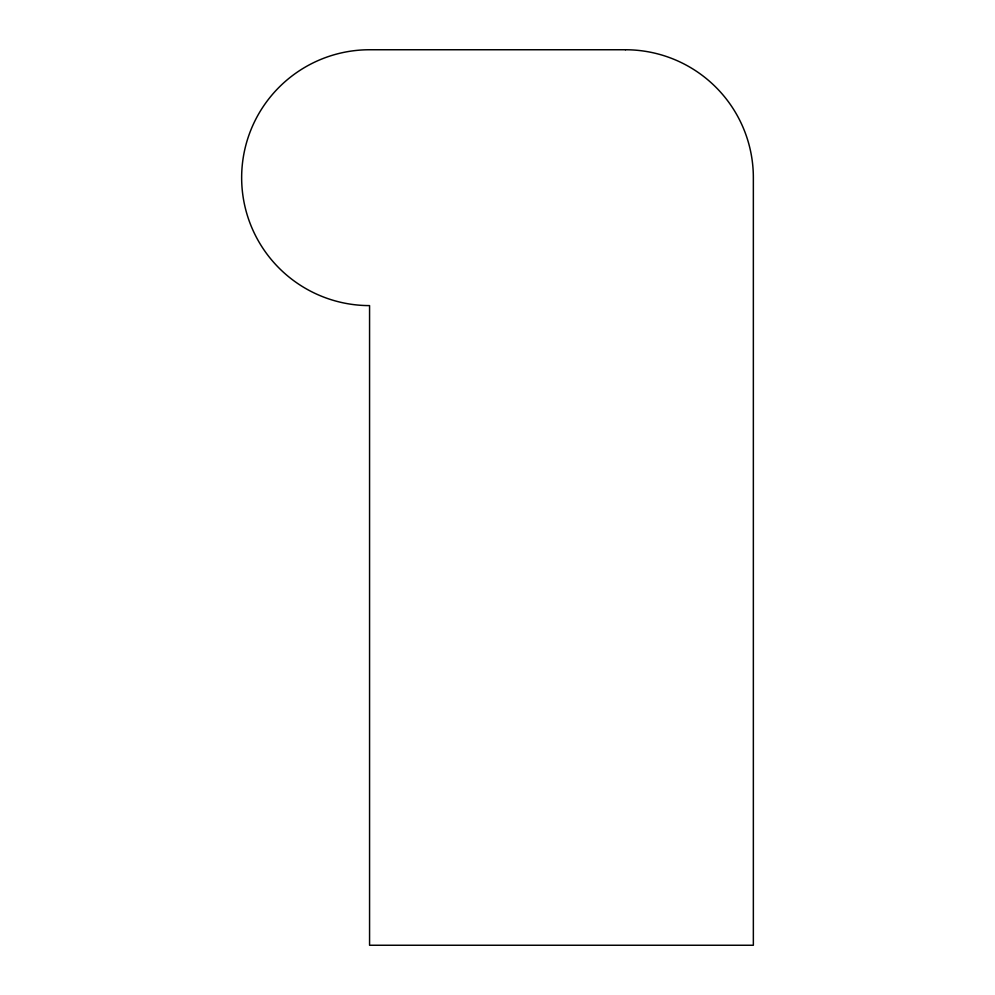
<?xml version="1.0" encoding="UTF-8"?>
<svg xmlns="http://www.w3.org/2000/svg" width="995" height="995" viewBox="0 0 995 995"><rect width="100%" height="100%" fill="white"/><g stroke="black" fill="none" stroke-linecap="round" stroke-linejoin="round"><path stroke-width="1.49" d="M625.432 49.75L369.568 49.75A127.932 127.932 0 0 0 241.648 177.682A127.932 127.932 0 0 0 369.568 305.602L369.568 945.25L753.352 945.25L753.352 177.682A127.932 127.932 0 0 0 625.432 49.75"/></g></svg>
